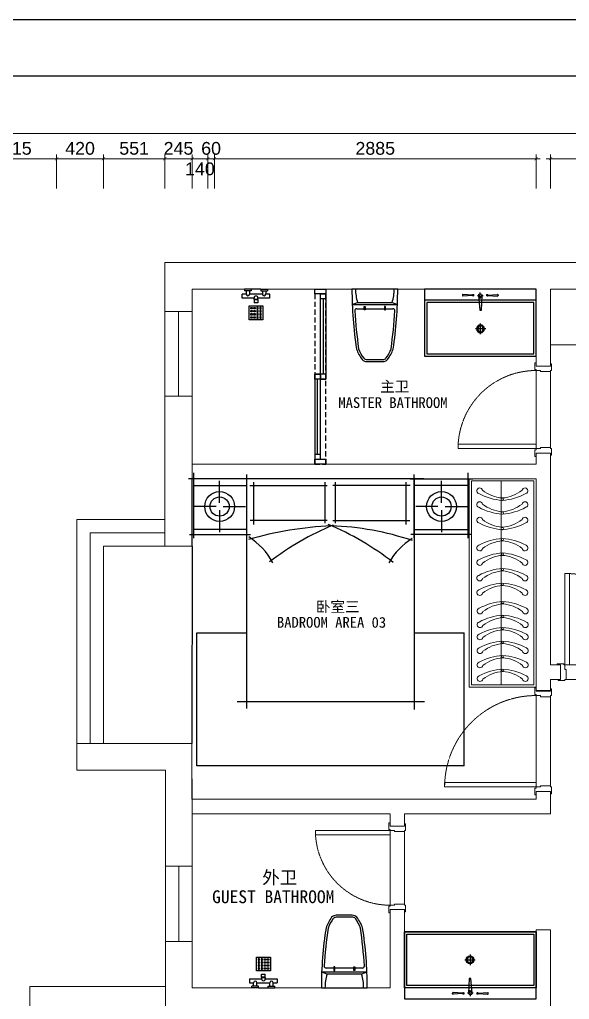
# Model space of a CAD drawing. Header units: millimetres. Extents: x 52288 to 100065, y -25566 to 18368.
# Drawn here: x 80555 to 85488, y 9581 to 18368 of the extents above; entities that cross this region are included whole.
import ezdxf
from ezdxf.enums import TextEntityAlignment as Align

# ---------------------------------------------------------------- set-up
doc = ezdxf.new("R2010")
doc.units = ezdxf.units.MM
doc.linetypes.add('DASH', pattern=[0.35, 0.25, -0.1])
doc.linetypes.add('DASHED', pattern=[0.75, 0.5, -0.25])
doc.layers.get('0').update_dxf_attribs({"color": 255})
for name, color, linetype in [('DOOR', 60, 'Continuous'), ('SH-尺寸标注', 32, 'Continuous'), ('T-26天花灯饰', 26, 'Continuous'), ('图框', 4, 'Continuous'), ('填充', 4, 'Continuous'), ('陈设', 31, 'Continuous')]:
    doc.layers.add(name, color=color, linetype=linetype)
for name, color, linetype, lineweight in [('DS-定制柜体', 4, 'Continuous', 13), ('QUOTE_DOOR', 2, 'Continuous', 13), ('QUOTE_TEXT', 4, 'Continuous', 13), ('QUOTE_WALL', 255, 'Continuous', 13), ('QUOTE_WINDOW', 60, 'Continuous', 13)]:
    doc.layers.add(name, color=color, linetype=linetype, lineweight=lineweight)
doc.styles.add('_HZTXT', font='gbenor.shx', dxfattribs={"bigfont": 'gbcbig.shx'})
doc.styles.get("Standard").update_dxf_attribs({"font": 'arial.ttf'})
doc.dimstyles.new('D_16_2.35', dxfattribs={"dimtxt": 114.285719, "dimasz": 28.57143, "dimexe": 38.09524, "dimexo": 0, "dimgap": 0, "dimtad": 1, "dimdec": 0, "dimzin": 1, "dimdsep": 46, "dimtxsty": 'Standard', "dimblk": 'ARCHTICK', "dimcen": 0.09, "dimdle": 38.09524, "dimclrd": 32, "dimclre": 32, "dimclrt": 2, "dimadec": 0, "dimazin": 0, "dimtfac": 1, "dimtdec": 4, "dimtix": 1, "dimtmove": 2, "dimatfit": 3, "dimfxl": 268.57143, "dimfxlon": 1, "dimtolj": 1, "dimtzin": 0, "dimlwd": 9, "dimlwe": 9, "dimarcsym": 0})

# ---------------------------------------------------------------- blocks, each defined once
blk = doc.blocks.new('_Frame1752725')
at = {"layer": '图框', "linetype": 'Continuous'}
for p, q in [((32201, 43368), (91601, 43368)), ((34582, 42177), (90410, 42177))]:
    blk.add_line(p, q, dxfattribs=at)
blk = doc.blocks.new('CUMSTOM_8671955a84c8e8689cca70b9fcce9c59_f6037849483646f6a934a71d3b36b2ef')
at = {"layer": 'DS-定制柜体', "color": 134, "linetype": 'Continuous'}
blk.add_line((-2262.3, 1754.9), (-2262.3, 1754.9), dxfattribs=at)
blk = doc.blocks.new('_ArchTick')
at = {"color": 0, "linetype": 'ByBlock', "const_width": 0.15}
blk.add_lwpolyline([(-0.5, -0.5), (0.5, 0.5)], dxfattribs=at)
blk = doc.blocks.new('*D46')
at = {"layer": 'Defpoints', "color": 0, "linetype": 'Continuous', "transparency": 16777216}
for p in [(91758.9, 17348.1), (80172.9, 17079.6), (91758.9, 17079.6)]:
    blk.add_point(p, dxfattribs=at)
at = {"layer": 'SH-尺寸标注', "color": 32, "linetype": 'Continuous', "lineweight": 9, "transparency": 16777216}
for p, q in [((80134.8, 17348.1), (91797, 17348.1)), ((80172.9, 17079.6), (80172.9, 17386.2)), ((91758.9, 17079.6), (91758.9, 17386.2))]:
    blk.add_line(p, q, dxfattribs=at)
at = {"layer": 'SH-尺寸标注', "color": 32, "linetype": 'Continuous', "lineweight": 9, "transparency": 16777216, "xscale": 28.57142986910685, "yscale": 28.57142986910685, "zscale": 28.57142986910685, "rotation": 180}
blk.add_blockref('_ArchTick', (80172.9, 17348.1), dxfattribs=at)
at = {"layer": 'SH-尺寸标注', "color": 32, "linetype": 'Continuous', "lineweight": 9, "transparency": 16777216, "xscale": 28.57142986910685, "yscale": 28.57142986910685, "zscale": 28.57142986910685}
blk.add_blockref('_ArchTick', (91758.9, 17348.1), dxfattribs=at)
at = {"layer": 'SH-尺寸标注', "color": 2, "linetype": 'Continuous', "transparency": 16777216, "insert": (85965.9, 17440.1), "char_height": 114.29, "attachment_point": 5}
blk.add_mtext('\\A1;11586', dxfattribs=at)
blk = doc.blocks.new('*D79')
at = {"layer": 'Defpoints', "color": 0, "linetype": 'Continuous', "transparency": 16777216}
for p in [(80887.9, 17121.1), (80172.9, 16852.5), (80887.9, 16852.5)]:
    blk.add_point(p, dxfattribs=at)
at = {"layer": 'SH-尺寸标注', "color": 32, "linetype": 'Continuous', "lineweight": 9, "transparency": 16777216}
for p, q in [((80172.9, 16852.5), (80172.9, 17159.2)), ((80887.9, 16852.5), (80887.9, 17159.2)), ((80134.8, 17121.1), (80926, 17121.1))]:
    blk.add_line(p, q, dxfattribs=at)
at = {"layer": 'SH-尺寸标注', "color": 32, "linetype": 'Continuous', "lineweight": 9, "transparency": 16777216, "xscale": 28.57142986910685, "yscale": 28.57142986910685, "zscale": 28.57142986910685, "rotation": 180}
blk.add_blockref('_ArchTick', (80172.9, 17121.1), dxfattribs=at)
at = {"layer": 'SH-尺寸标注', "color": 32, "linetype": 'Continuous', "lineweight": 9, "transparency": 16777216, "xscale": 28.57142986910685, "yscale": 28.57142986910685, "zscale": 28.57142986910685}
blk.add_blockref('_ArchTick', (80887.9, 17121.1), dxfattribs=at)
at = {"layer": 'SH-尺寸标注', "color": 2, "linetype": 'Continuous', "transparency": 16777216, "insert": (80530.4, 17213), "char_height": 114.29, "attachment_point": 5}
blk.add_mtext('\\A1;715', dxfattribs=at)
blk = doc.blocks.new('*D80')
at = {"layer": 'Defpoints', "color": 0, "linetype": 'Continuous', "transparency": 16777216}
for p in [(81307.9, 17121.1), (80887.9, 16852.5), (81307.9, 16852.5)]:
    blk.add_point(p, dxfattribs=at)
at = {"layer": 'SH-尺寸标注', "color": 32, "linetype": 'Continuous', "lineweight": 9, "transparency": 16777216}
for p, q in [((80887.9, 16852.5), (80887.9, 17159.2)), ((81307.9, 16852.5), (81307.9, 17159.2)), ((80849.8, 17121.1), (81346, 17121.1))]:
    blk.add_line(p, q, dxfattribs=at)
at = {"layer": 'SH-尺寸标注', "color": 32, "linetype": 'Continuous', "lineweight": 9, "transparency": 16777216, "xscale": 28.57142986910685, "yscale": 28.57142986910685, "zscale": 28.57142986910685, "rotation": 180}
blk.add_blockref('_ArchTick', (80887.9, 17121.1), dxfattribs=at)
at = {"layer": 'SH-尺寸标注', "color": 32, "linetype": 'Continuous', "lineweight": 9, "transparency": 16777216, "xscale": 28.57142986910685, "yscale": 28.57142986910685, "zscale": 28.57142986910685}
blk.add_blockref('_ArchTick', (81307.9, 17121.1), dxfattribs=at)
at = {"layer": 'SH-尺寸标注', "color": 2, "linetype": 'Continuous', "transparency": 16777216, "insert": (81097.9, 17213), "char_height": 114.29, "attachment_point": 5}
blk.add_mtext('\\A1;420', dxfattribs=at)
blk = doc.blocks.new('*D81')
at = {"layer": 'Defpoints', "color": 0, "linetype": 'Continuous', "transparency": 16777216}
for p in [(81858.4, 17121.1), (81307.9, 16852.5), (81858.4, 16852.5)]:
    blk.add_point(p, dxfattribs=at)
at = {"layer": 'SH-尺寸标注', "color": 32, "linetype": 'Continuous', "lineweight": 9, "transparency": 16777216}
for p, q in [((81307.9, 16852.5), (81307.9, 17159.2)), ((81858.4, 16852.5), (81858.4, 17159.2)), ((81269.8, 17121.1), (81896.5, 17121.1))]:
    blk.add_line(p, q, dxfattribs=at)
at = {"layer": 'SH-尺寸标注', "color": 32, "linetype": 'Continuous', "lineweight": 9, "transparency": 16777216, "xscale": 28.57142986910685, "yscale": 28.57142986910685, "zscale": 28.57142986910685, "rotation": 180}
blk.add_blockref('_ArchTick', (81307.9, 17121.1), dxfattribs=at)
at = {"layer": 'SH-尺寸标注', "color": 32, "linetype": 'Continuous', "lineweight": 9, "transparency": 16777216, "xscale": 28.57142986910685, "yscale": 28.57142986910685, "zscale": 28.57142986910685}
blk.add_blockref('_ArchTick', (81858.4, 17121.1), dxfattribs=at)
at = {"layer": 'SH-尺寸标注', "color": 2, "linetype": 'Continuous', "transparency": 16777216, "insert": (81583.1, 17213), "char_height": 114.29, "attachment_point": 5}
blk.add_mtext('\\A1;551', dxfattribs=at)
blk = doc.blocks.new('*D82')
at = {"layer": 'Defpoints', "color": 0, "linetype": 'Continuous', "transparency": 16777216}
for p in [(82102.9, 17121.1), (81858.4, 16852.5), (82102.9, 16852.5)]:
    blk.add_point(p, dxfattribs=at)
at = {"layer": 'SH-尺寸标注', "color": 32, "linetype": 'Continuous', "lineweight": 9, "transparency": 16777216}
for p, q in [((81858.4, 16852.5), (81858.4, 17159.2)), ((82102.9, 16852.5), (82102.9, 17159.2)), ((81820.3, 17121.1), (82141, 17121.1))]:
    blk.add_line(p, q, dxfattribs=at)
at = {"layer": 'SH-尺寸标注', "color": 32, "linetype": 'Continuous', "lineweight": 9, "transparency": 16777216, "xscale": 28.57142986910685, "yscale": 28.57142986910685, "zscale": 28.57142986910685, "rotation": 180}
blk.add_blockref('_ArchTick', (81858.4, 17121.1), dxfattribs=at)
at = {"layer": 'SH-尺寸标注', "color": 32, "linetype": 'Continuous', "lineweight": 9, "transparency": 16777216, "xscale": 28.57142986910685, "yscale": 28.57142986910685, "zscale": 28.57142986910685}
blk.add_blockref('_ArchTick', (82102.9, 17121.1), dxfattribs=at)
at = {"layer": 'SH-尺寸标注', "color": 2, "linetype": 'Continuous', "transparency": 16777216, "insert": (81980.7, 17213), "char_height": 114.29, "attachment_point": 5}
blk.add_mtext('\\A1;245', dxfattribs=at)
blk = doc.blocks.new('*D83')
at = {"layer": 'Defpoints', "color": 0, "linetype": 'Continuous', "transparency": 16777216}
for p in [(82243.4, 17121.1), (82102.9, 16852.5), (82243.4, 16852.5)]:
    blk.add_point(p, dxfattribs=at)
at = {"layer": 'SH-尺寸标注', "color": 32, "linetype": 'Continuous', "lineweight": 9, "transparency": 16777216}
for p, q in [((82102.9, 16852.5), (82102.9, 17159.2)), ((82243.4, 16852.5), (82243.4, 17159.2)), ((82064.8, 17121.1), (82281.5, 17121.1))]:
    blk.add_line(p, q, dxfattribs=at)
at = {"layer": 'SH-尺寸标注', "color": 32, "linetype": 'Continuous', "lineweight": 9, "transparency": 16777216, "xscale": 28.57142986910685, "yscale": 28.57142986910685, "zscale": 28.57142986910685, "rotation": 180}
blk.add_blockref('_ArchTick', (82102.9, 17121.1), dxfattribs=at)
at = {"layer": 'SH-尺寸标注', "color": 32, "linetype": 'Continuous', "lineweight": 9, "transparency": 16777216, "xscale": 28.57142986910685, "yscale": 28.57142986910685, "zscale": 28.57142986910685}
blk.add_blockref('_ArchTick', (82243.4, 17121.1), dxfattribs=at)
at = {"layer": 'SH-尺寸标注', "color": 2, "linetype": 'Continuous', "transparency": 16777216, "insert": (82173.2, 17029.1), "char_height": 114.29, "attachment_point": 5}
blk.add_mtext('\\A1;140', dxfattribs=at)
blk = doc.blocks.new('*D84')
at = {"layer": 'Defpoints', "color": 0, "linetype": 'Continuous', "transparency": 16777216}
for p in [(82303.4, 17121.1), (82243.4, 16852.5), (82303.4, 16852.5)]:
    blk.add_point(p, dxfattribs=at)
at = {"layer": 'SH-尺寸标注', "color": 32, "linetype": 'Continuous', "lineweight": 9, "transparency": 16777216}
for p, q in [((82243.4, 16852.5), (82243.4, 17159.2)), ((82303.4, 16852.5), (82303.4, 17159.2)), ((82205.3, 17121.1), (82341.5, 17121.1))]:
    blk.add_line(p, q, dxfattribs=at)
at = {"layer": 'SH-尺寸标注', "color": 32, "linetype": 'Continuous', "lineweight": 9, "transparency": 16777216, "xscale": 28.57142986910685, "yscale": 28.57142986910685, "zscale": 28.57142986910685, "rotation": 180}
blk.add_blockref('_ArchTick', (82243.4, 17121.1), dxfattribs=at)
at = {"layer": 'SH-尺寸标注', "color": 32, "linetype": 'Continuous', "lineweight": 9, "transparency": 16777216, "xscale": 28.57142986910685, "yscale": 28.57142986910685, "zscale": 28.57142986910685}
blk.add_blockref('_ArchTick', (82303.4, 17121.1), dxfattribs=at)
at = {"layer": 'SH-尺寸标注', "color": 2, "linetype": 'Continuous', "transparency": 16777216, "insert": (82273.4, 17213), "char_height": 114.29, "attachment_point": 5}
blk.add_mtext('\\A1;60', dxfattribs=at)
blk = doc.blocks.new('*D85')
at = {"layer": 'Defpoints', "color": 0, "linetype": 'Continuous', "transparency": 16777216}
for p in [(85188.6, 17121.1), (82303.4, 16852.5), (85188.6, 16852.5)]:
    blk.add_point(p, dxfattribs=at)
at = {"layer": 'SH-尺寸标注', "color": 32, "linetype": 'Continuous', "lineweight": 9, "transparency": 16777216}
for p, q in [((82303.4, 16852.5), (82303.4, 17159.2)), ((85188.6, 16852.5), (85188.6, 17159.2)), ((82265.3, 17121.1), (85226.7, 17121.1))]:
    blk.add_line(p, q, dxfattribs=at)
at = {"layer": 'SH-尺寸标注', "color": 32, "linetype": 'Continuous', "lineweight": 9, "transparency": 16777216, "xscale": 28.57142986910685, "yscale": 28.57142986910685, "zscale": 28.57142986910685, "rotation": 180}
blk.add_blockref('_ArchTick', (82303.4, 17121.1), dxfattribs=at)
at = {"layer": 'SH-尺寸标注', "color": 32, "linetype": 'Continuous', "lineweight": 9, "transparency": 16777216, "xscale": 28.57142986910685, "yscale": 28.57142986910685, "zscale": 28.57142986910685}
blk.add_blockref('_ArchTick', (85188.6, 17121.1), dxfattribs=at)
at = {"layer": 'SH-尺寸标注', "color": 2, "linetype": 'Continuous', "transparency": 16777216, "insert": (83746, 17213), "char_height": 114.29, "attachment_point": 5}
blk.add_mtext('\\A1;2885', dxfattribs=at)
blk = doc.blocks.new('*D86')
at = {"layer": 'Defpoints', "color": 0, "linetype": 'Continuous', "transparency": 16777216}
for p in [(90198.4, 17121.1), (85318.6, 16852.5), (90198.4, 16852.5)]:
    blk.add_point(p, dxfattribs=at)
at = {"layer": 'SH-尺寸标注', "color": 32, "linetype": 'Continuous', "lineweight": 9, "transparency": 16777216}
for p, q in [((85318.6, 16852.5), (85318.6, 17159.2)), ((90198.4, 16852.5), (90198.4, 17159.2)), ((85280.6, 17121.1), (90236.5, 17121.1))]:
    blk.add_line(p, q, dxfattribs=at)
at = {"layer": 'SH-尺寸标注', "color": 32, "linetype": 'Continuous', "lineweight": 9, "transparency": 16777216, "xscale": 28.57142986910685, "yscale": 28.57142986910685, "zscale": 28.57142986910685, "rotation": 180}
blk.add_blockref('_ArchTick', (85318.6, 17121.1), dxfattribs=at)
at = {"layer": 'SH-尺寸标注', "color": 32, "linetype": 'Continuous', "lineweight": 9, "transparency": 16777216, "xscale": 28.57142986910685, "yscale": 28.57142986910685, "zscale": 28.57142986910685}
blk.add_blockref('_ArchTick', (90198.4, 17121.1), dxfattribs=at)
at = {"layer": 'SH-尺寸标注', "color": 2, "linetype": 'Continuous', "transparency": 16777216, "insert": (87758.5, 17213), "char_height": 114.29, "attachment_point": 5}
blk.add_mtext('\\A1;4880', dxfattribs=at)
blk = doc.blocks.new('A$C550c4a50')
at = {"color": 4, "linetype": 'Continuous'}
for p, q in [((-3245, 2325.5), (-3245, 1739.9)), ((-2765, 1743.4), (-2765, 2309.4)), ((-1265, 1743.4), (-1265, 2309.4)), ((-785, 2325.5), (-785, 1739.9)), ((-2729.2, 2273.4), (-3291.1, 2273.4)), ((-3245, 2213.4), (-2765, 2213.4)), ((-3010.4, 2055.4), (-3010.4, 2254.5)), ((-1178.4, 2273.4), (-2862.1, 2273.4)), ((-2765, 213.3), (-2765, 2273.4)), ((-2740.2, 2210.8), (-2045.1, 2210.8)), ((-2702.3, 1861.9), (-2702.3, 2241.2)), ((-2067.2, 2241.2), (-2067.2, 1874.8)), ((-1300.5, 2210.8), (-1995.7, 2210.8)), ((-1973.6, 2241.2), (-1973.6, 1874.8)), ((-1338.4, 1861.9), (-1338.4, 2241.2)), ((-1300.7, 2273.4), (-738.9, 2273.4)), ((-1265, 2273.4), (-1265, 203.9)), ((-785, 2213.4), (-1265, 2213.4)), ((-1019.5, 2055.4), (-1019.5, 2254.5)), ((-3042.4, 2023.4), (-3241.6, 2023.4)), ((-2978.4, 2023.4), (-2779.2, 2023.4)), ((-1051.5, 2023.4), (-1250.7, 2023.4)), ((-987.5, 2023.4), (-788.3, 2023.4)), ((-3010.4, 1991.4), (-3010.4, 1792.2)), ((-1019.5, 1991.4), (-1019.5, 1792.2)), ((-2045.1, 1899.7), (-2736.5, 1899.7)), ((-1995.7, 1899.7), (-1304.2, 1899.7)), ((-3281, 1773.4), (-2734.5, 1773.4)), ((-2765, 1818.4), (-3245, 1818.4)), ((-749, 1773.4), (-1295.4, 1773.4)), ((-1265, 1818.4), (-785, 1818.4)), ((-3215, 891.3), (-2765, 891.3)), ((-3215, -300.4), (-3215, 891.3)), ((-1265, 890), (-815.2, 890)), ((-815.2, -301.6), (-815.2, 890)), ((-1171.5, 273.4), (-2852.7, 273.4)), ((-815.2, -301.6), (-3215, -300.4))]:
    blk.add_line(p, q, dxfattribs=at)
for centre, radius in [((-3010.4, 2023.4), 133.9), ((-3010.4, 2023.4), 86.2), ((-1019.5, 2023.4), 133.9), ((-1019.5, 2023.4), 86.2)]:
    blk.add_circle(centre, radius, dxfattribs=at)
for centre, radius, start, end in [((-1864.3, -1358.6), 3211.5, 92.5985, 106.02623), ((-1041.3, -439.6), 2485.7, 112.48962, 127.73321), ((-3037, -512.8), 2578.7, 52.12936, 67.16495), ((-2077.6, -609), 2459.5, 71.09747, 88.40853), ((-3109.1, 1197.6), 660.8, 29.1457, 57.00447), ((-973.2, 1228.2), 594.4, 121.34185, 150.66174)]:
    blk.add_arc(centre, radius, start, end, dxfattribs=at)
blk = doc.blocks.new('*U40')
at = {"color": 2, "linetype": 'ByBlock'}
for p, q in [((40, 65), (860, 65)), ((40, -65), (860, -65))]:
    blk.add_line(p, q, dxfattribs=at)
at = {"color": 2, "linetype": 'ByBlock', "lineweight": -2}
for points in [[(30, -65), (40, -65), (40, -25), (50, -25), (50, 65), (40, 65), (40, 75), (-20, 75), (-20, 65), (0, 65), (0, -65), (-30, -65), (-30, -75), (30, -75)], [(870, -65), (860, -65), (860, -25), (850, -25), (850, 65), (860, 65), (860, 75), (920, 75), (920, 65), (900, 65), (900, -65), (930, -65), (930, -75), (870, -75)]]:
    blk.add_lwpolyline(points, close=True, dxfattribs=at)
at = {"color": 2, "linetype": 'ByBlock'}
blk.add_lwpolyline([(40, -65), (40, -885), (80, -885), (80, -65)], close=True, dxfattribs=at)
at = {"color": 2, "linetype": 'DASH'}
blk.add_arc((40, -65), 820, 270, 0, dxfattribs=at)
at = {"color": 2, "linetype": 'ByBlock', "style": '_HZTXT', "flags": 8}
blk.add_attdef('门编号', text='', height=250, dxfattribs=at).set_placement((450, -88.7), align=Align.CENTER)
blk = doc.blocks.new('*U43')
at = {"color": 2, "linetype": 'ByBlock'}
for p, q in [((40, 65), (740, 65)), ((40, -65), (740, -65))]:
    blk.add_line(p, q, dxfattribs=at)
at = {"color": 2, "linetype": 'ByBlock', "lineweight": -2}
for points in [[(30, -65), (40, -65), (40, -25), (50, -25), (50, 65), (40, 65), (40, 75), (-20, 75), (-20, 65), (0, 65), (0, -65), (-30, -65), (-30, -75), (30, -75)], [(750, -65), (740, -65), (740, -25), (730, -25), (730, 65), (740, 65), (740, 75), (800, 75), (800, 65), (780, 65), (780, -65), (810, -65), (810, -75), (750, -75)]]:
    blk.add_lwpolyline(points, close=True, dxfattribs=at)
at = {"color": 2, "linetype": 'ByBlock'}
blk.add_lwpolyline([(40, -65), (40, -765), (80, -765), (80, -65)], close=True, dxfattribs=at)
at = {"color": 2, "linetype": 'DASH'}
blk.add_arc((40, -64.8), 700, 270, 0, dxfattribs=at)
at = {"color": 2, "linetype": 'ByBlock', "style": '_HZTXT', "flags": 8}
blk.add_attdef('门编号', text='', height=250, dxfattribs=at).set_placement((390, -88.7), align=Align.CENTER)
blk = doc.blocks.new('*U42')
at = {"color": 2, "linetype": 'ByBlock'}
for p, q in [((-40, 65), (-710, 65)), ((-40, -65), (-710, -65))]:
    blk.add_line(p, q, dxfattribs=at)
at = {"color": 2, "linetype": 'ByBlock', "lineweight": -2}
for points in [[(-720, -65), (-710, -65), (-710, -25), (-700, -25), (-700, 65), (-710, 65), (-710, 75), (-770, 75), (-770, 65), (-750, 65), (-750, -65), (-780, -65), (-780, -75), (-720, -75)], [(-30, -65), (-40, -65), (-40, -25), (-50, -25), (-50, 65), (-40, 65), (-40, 75), (20, 75), (20, 65), (0, 65), (0, -65), (30, -65), (30, -75), (-30, -75)]]:
    blk.add_lwpolyline(points, close=True, dxfattribs=at)
at = {"color": 2, "linetype": 'ByBlock'}
blk.add_lwpolyline([(-40, -65), (-40, -735), (-80, -735), (-80, -65)], close=True, dxfattribs=at)
at = {"color": 2, "linetype": 'DASH'}
blk.add_arc((-40, -64.8), 670, 180, 270, dxfattribs=at)
at = {"color": 2, "linetype": 'ByBlock', "style": '_HZTXT', "flags": 8}
blk.add_attdef('门编号', text='', height=250, dxfattribs=at).set_placement((-375, -88.7), align=Align.CENTER)
blk = doc.blocks.new('trjhyt')
at = {"color": 4}
for p, q in [((29136.8, 3068.4), (28994.7, 3068.4)), ((28912.4, 2540.2), (28864.5, 2558.4)), ((29270.2, 2558.4), (28864.5, 2558.4)), ((29270.2, 2558.4), (29222.4, 2540.2)), ((29222.4, 2540.2), (28912.4, 2540.2)), ((28862.5, 2419), (29272.3, 2419))]:
    blk.add_line(p, q, dxfattribs=at)
at = {"color": 8}
for p, q in [((29136.8, 3050.3), (28994.7, 3050.3)), ((29230, 2594.6), (28904.7, 2594.6))]:
    blk.add_line(p, q, dxfattribs=at)
at = {"color": 4}
for points in [[(29231.2, 2956.2, 0.079105), (29181, 3050.2)], [(29272.3, 2419, 0.041548), (29231.2, 2956.2)]]:
    blk.add_lwpolyline(points, format="xyb", dxfattribs=at)
for points in [[(28972.1, 2605.8), (28972.1, 2573.5), (28981.7, 2573.5), (28981.7, 2605.8)], [(29162.6, 2605.8), (29162.6, 2573.5), (29153.1, 2573.5), (29153.1, 2605.8)]]:
    blk.add_lwpolyline(points, close=True, dxfattribs=at)
for centre, radius, start, end in [((29223.9, 2845.5), 338.9, 142.85082, 160.94258), ((28992.9, 3017.2), 51.2, 85.02593, 139.90562), ((29141.8, 3017.2), 51.2, 40.09438, 94.97407), ((32109.9, 2440.8), 3247.5, 170.86833, 180.385), ((29273.7, 2424.3), 379.5, 162.21393, 180.78206), ((28861, 2424.3), 379.5, 359.21794, 17.78607)]:
    blk.add_arc(centre, radius, start, end, dxfattribs=at)
at = {"color": 8}
for centre, radius, start, end in [((29235, 2838.4), 333.9, 143.02991, 159.87319), ((28993, 3017.1), 33.2, 87.08092, 139.88648), ((29141, 3016.1), 34.4, 40.6496, 96.94136), ((28899.7, 2838.4), 333.9, 20.12681, 36.97009), ((33779.4, 2283.4), 4903.9, 172.1482, 176.13219), ((24355.4, 2283.4), 4903.9, 3.86781, 7.8518), ((28904.7, 2612.8), 18.1, 175.50266, 270), ((29230, 2612.8), 18.1, 270, 4.49734)]:
    blk.add_arc(centre, radius, start, end, dxfattribs=at)
blk = doc.blocks.new('rfhy')
at = {"color": 4}
blk.add_line((11125.3, 840.1), (11125.3, 925.1), dxfattribs=at)
at = {"layer": '填充', "color": 250}
for points in [[(10877.8, 930.1), (10877.8, 917.6), (10865.3, 917.6), (10865.3, 930.1)], [(10877.8, 902.6), (10877.8, 890.1), (10865.3, 890.1), (10865.3, 902.6)], [(10905.3, 930.1), (10905.3, 917.6), (10892.8, 917.6), (10892.8, 930.1)], [(10905.3, 902.6), (10905.3, 890.1), (10892.8, 890.1), (10892.8, 902.6)], [(10932.8, 930.1), (10932.8, 917.6), (10920.3, 917.6), (10920.3, 930.1)], [(10932.8, 902.6), (10932.8, 890.1), (10920.3, 890.1), (10920.3, 902.6)], [(10960.3, 930.1), (10960.3, 917.6), (10947.8, 917.6), (10947.8, 930.1)], [(10960.3, 902.6), (10960.3, 890.1), (10947.8, 890.1), (10947.8, 902.6)], [(10877.8, 862.6), (10877.8, 875.1), (10865.3, 875.1), (10865.3, 862.6)], [(10877.8, 835.1), (10877.8, 847.6), (10865.3, 847.6), (10865.3, 835.1)], [(10905.3, 862.6), (10905.3, 875.1), (10892.8, 875.1), (10892.8, 862.6)], [(10905.3, 835.1), (10905.3, 847.6), (10892.8, 847.6), (10892.8, 835.1)], [(10932.8, 862.6), (10932.8, 875.1), (10920.3, 875.1), (10920.3, 862.6)], [(10932.8, 835.1), (10932.8, 847.6), (10920.3, 847.6), (10920.3, 835.1)], [(10960.3, 862.6), (10960.3, 875.1), (10947.8, 875.1), (10947.8, 862.6)], [(10960.3, 835.1), (10960.3, 847.6), (10947.8, 847.6), (10947.8, 835.1)]]:
    blk.add_lwpolyline(points, close=True, dxfattribs=at)
at = {"layer": '陈设', "color": 4, "ltscale": 5}
for p, q in [((11045.3, 1007.6), (11080.3, 1007.6)), ((11045.3, 900.1), (11045.3, 1007.6)), ((11080.3, 970.1), (11080.3, 1007.6)), ((11110.3, 970.1), (11080.3, 970.1)), ((11110.3, 925.1), (11110.3, 985.1)), ((11125.3, 985.1), (11110.3, 985.1)), ((11125.3, 925.1), (11125.3, 985.1)), ((11002.8, 865.1), (11002.8, 900.1)), ((11027.8, 900.1), (11002.8, 900.1)), ((11027.8, 865.1), (11027.8, 900.1)), ((11032.8, 898.1), (11027.8, 898.1)), ((11032.8, 900.1), (11045.3, 900.1)), ((11032.8, 865.1), (11032.8, 900.1)), ((11080.3, 825.1), (11080.3, 940.1)), ((11110.3, 940.1), (11080.3, 940.1)), ((11125.3, 925.1), (11110.3, 925.1)), ((11027.8, 865.1), (11002.8, 865.1)), ((11032.8, 867.1), (11027.8, 867.1)), ((11032.8, 865.1), (11045.3, 865.1)), ((11045.3, 757.6), (11045.3, 865.1)), ((11110.3, 825.1), (11080.3, 825.1)), ((11080.3, 757.6), (11080.3, 795.1)), ((11110.3, 795.1), (11080.3, 795.1)), ((11110.3, 840.1), (11110.3, 780.1)), ((11125.3, 840.1), (11110.3, 840.1)), ((11125.3, 840.1), (11125.3, 780.1)), ((11045.3, 757.6), (11080.3, 757.6)), ((11125.3, 780.1), (11110.3, 780.1))]:
    blk.add_line(p, q, dxfattribs=at)
blk.add_lwpolyline([(10975.3, 945.1), (10975.3, 820.1), (10850.3, 820.1), (10850.3, 945.1)], close=True, dxfattribs=at)
for centre, radius, start, end in [((11080.3, 955.1), 15, 90, 270), ((11045.3, 882.6), 17.5, 270, 90), ((11080.3, 810.1), 15, 90, 270)]:
    blk.add_arc(centre, radius, start, end, dxfattribs=at)
blk = doc.blocks.new('fedwf')
at = {"color": 4, "linetype": 'Continuous'}
for p, q in [((10839.2, 1291.5), (10839.2, 1286.6)), ((10926.7, 1290.5), (10844.4, 1296.5)), ((10926.7, 1287.5), (10844.4, 1281.6)), ((10974.2, 1285.6), (10996, 1285.6)), ((10982.8, 1285.6), (10994.2, 1154.5)), ((11000, 1289.6), (11000, 1312.6)), ((11000, 1281.5), (11000, 1258.6)), ((11004, 1285.6), (11026.2, 1285.6)), ((11010.2, 1154.5), (11017.1, 1285.6)), ((11071.4, 1290.5), (11153.7, 1296.5)), ((11071.4, 1287.5), (11153.7, 1281.6)), ((11158.9, 1291.5), (11158.9, 1286.6)), ((10994.2, 1154.5), (11010.2, 1154.5))]:
    blk.add_line(p, q, dxfattribs=at)
at = {"color": 4, "linetype": 'Continuous', "const_width": 12}
for points in [[(10935.7, 1295, -1), (10935.7, 1283, -1)], [(11062.4, 1295, 1), (11062.4, 1283, 1)]]:
    blk.add_lwpolyline(points, format="xyb", close=True, dxfattribs=at)
at = {"color": 4, "linetype": 'Continuous', "ltscale": 1000, "const_width": 0.448}
blk.add_lwpolyline([(11000, 1285.8, 1), (11000, 1285.4, 1)], format="xyb", close=True, dxfattribs=at)
at = {"color": 4, "linetype": 'Continuous'}
blk.add_circle((10999.7, 1285.8), 16.3, dxfattribs=at)
for centre, start, end in [((10844.2, 1291.5), 88.28891, 180), ((10844.2, 1286.6), 180, 271.71109), ((11153.9, 1291.5), 0, 91.71109), ((11153.9, 1286.6), 268.28891, 0)]:
    blk.add_arc(centre, 5, start, end, dxfattribs=at)
blk = doc.blocks.new('A$C4E291DA3')
at = {"color": 250}
for p, q in [((2.4, 4.8), (2.4, 0)), ((4.8, 2.4), (0, 2.4))]:
    blk.add_line(p, q, dxfattribs=at)
at = {"color": 4}
blk.add_ellipse((2.4, 2.4), major_axis=(1.27, 1.27), ratio=1, start_param=5.497787, end_param=11.780972, dxfattribs=at)
at = {"color": 8}
blk.add_ellipse((2.4, 2.4), major_axis=(0.955, 0.955), ratio=1, start_param=5.497787, end_param=11.780972, dxfattribs=at)
blk = doc.blocks.new('A$C0553bd16')
at = {"layer": 'T-26天花灯饰', "color": 26, "ltscale": 0.018182, "xscale": -19.44444417795166, "yscale": 19.44444417795166, "zscale": 19.44444417794925, "rotation": 180}
blk.add_blockref('A$C4E291DA3', (33.6, 139.3), dxfattribs=at)
blk = doc.blocks.new('A$C3002d8e3')
at = {"layer": 'DOOR'}
for p, q in [((-586.2, 513.4), (188.8, 513.4)), ((1013.8, 463.4), (238.8, 463.4))]:
    blk.add_line(p, q, dxfattribs=at)
for points in [[(-686.2, 538.4), (-636.2, 538.4), (-636.2, 438.4), (-686.2, 438.4)], [(-636.2, 538.4), (-586.2, 538.4), (-586.2, 488.4), (-636.2, 488.4)], [(238.8, 488.4), (-636.2, 488.4), (-636.2, 538.4), (238.8, 538.4)], [(238.8, 538.4), (188.8, 538.4), (188.8, 488.4), (238.8, 488.4)], [(1063.8, 538.4), (1113.8, 538.4), (1113.8, 438.4), (1063.8, 438.4)], [(188.8, 488.4), (238.8, 488.4), (238.8, 438.4), (188.8, 438.4)], [(188.8, 438.4), (1063.8, 438.4), (1063.8, 488.4), (188.8, 488.4)], [(1063.8, 488.4), (1013.8, 488.4), (1013.8, 438.4), (1063.8, 438.4)]]:
    blk.add_lwpolyline(points, close=True, dxfattribs=at)
at = {"layer": 'DOOR', "color": 35, "linetype": 'DASHED', "ltscale": 100}
blk.add_lwpolyline([(1113.8, 438.4), (1113.8, 538.4), (-636.2, 538.4), (-636.2, 438.4)], close=True, dxfattribs=at)
blk = doc.blocks.new('A$C79213D79')
at = {"color": 8}
blk.add_circle((9.8, 228.3), 9.16, dxfattribs=at)
at = {"color": 250}
for centre, radius, start, end in [((517.9, 194.4), 519, 151.69218, 176.20488), ((85.2, 431.7), 25.8, 282.23987, 159.85311), ((349.1, 203.4), 328.7, 141.85565, 175.57612), ((517.9, 262.6), 519, 183.79512, 208.30782), ((349.1, 253.6), 328.7, 184.42388, 218.14436), ((85.2, 25.4), 25.8, 200.14689, 77.76013)]:
    blk.add_arc(centre, radius, start, end, dxfattribs=at)

msp = doc.modelspace()

# ---------------------------------------------------------------- linework, layer by layer
at = {"color": 255}
msp.add_line((82103.4, 13646.3), (82101.6, 11876.3), dxfattribs=at)
at = {"color": 4}
for points in [[(85188.6, 15951.3), (84188.6, 15951.3), (84188.6, 15351.3), (85188.6, 15351.3)], [(84188.6, 15351.3), (85188.6, 15351.3), (85188.6, 15851.3), (84188.6, 15851.3)], [(84008.9, 9586.3), (85188.9, 9586.3), (85188.9, 10186.3), (84008.9, 10186.3)], [(84008.9, 10186.3), (85188.9, 10186.3), (85188.9, 9686.3), (84008.9, 9686.3)]]:
    msp.add_lwpolyline(points, close=True, dxfattribs=at)
at = {"color": 8}
for points in [[(84208.6, 15371.3), (85168.6, 15371.3), (85168.6, 15831.3), (84208.6, 15831.3)], [(84028.9, 10166.3), (85168.9, 10166.3), (85168.9, 9706.3), (84028.9, 9706.3)]]:
    msp.add_lwpolyline(points, close=True, dxfattribs=at)
at = {"layer": 'DS-定制柜体', "color": 8}
msp.add_line((84874.6, 12399.6), (84874.6, 14231.3), dxfattribs=at)
at = {"layer": 'DS-定制柜体', "color": 4}
for points in [[(85318.6, 15451.3), (85318.6, 15951.3), (86518.6, 15951.3), (86518.6, 15451.3)], [(85188.6, 14251.3), (84588.6, 14251.3), (84588.6, 12381.3), (85188.6, 12381.3)]]:
    msp.add_lwpolyline(points, close=True, dxfattribs=at)
at = {"layer": 'DS-定制柜体', "color": 8}
msp.add_lwpolyline([(85168.6, 14231.3), (84608.6, 14231.3), (84608.6, 12401.3), (85168.6, 12401.3)], close=True, dxfattribs=at)
at = {"layer": 'QUOTE_WALL', "color": 255, "linetype": 'Continuous'}
for p, q in [((81858.4, 16191.3), (81858.4, 15951.3)), ((90443.4, 16191.3), (81858.4, 16191.3)), ((81858.4, 15951.3), (81858.4, 15672.3)), ((82103.4, 15951.3), (82243.4, 15951.3)), ((82103.4, 15811.3), (82103.4, 15951.3)), ((82303.4, 15951.3), (85188.6, 15951.3)), ((85188.6, 15951.3), (85188.6, 15261.3)), ((85318.6, 15951.3), (90198.4, 15951.3)), ((85318.6, 15261.3), (85318.6, 15951.3)), ((85318.6, 15951.3), (85318.6, 15951.3)), ((82103.4, 15672.3), (82103.4, 15751.3)), ((81858.4, 15672.3), (81858.4, 14992.3)), ((82103.4, 14992.3), (82103.4, 15672.3)), ((85188.6, 15261.3), (85318.6, 15261.3)), ((81858.4, 14992.3), (81858.4, 13886.3)), ((82103.4, 14992.3), (81858.4, 14992.3)), ((82103.4, 13646.3), (82103.4, 14992.3)), ((85188.6, 14481.3), (85188.6, 14381.3)), ((85318.6, 14481.3), (85188.6, 14481.3)), ((85318.6, 12581.3), (85318.6, 14481.3)), ((85188.6, 14381.3), (82103.4, 14381.3)), ((82101.6, 14251.2), (82101.6, 13646.3)), ((85188.6, 14251.3), (85188.6, 12351.3)), ((81067.9, 13886.3), (81067.9, 11876.3)), ((81857.4, 13886.3), (81067.9, 13886.3)), ((81857.4, 13886.3), (81857.4, 13646.3)), ((81858.4, 13886.3), (81857.4, 13886.3)), ((81307.9, 13646.3), (81307.9, 11876.3)), ((81857.4, 13646.3), (81858.4, 13646.3)), ((81858.4, 13646.3), (82101.7, 13646.3)), ((85407.6, 12581.3), (85318.6, 12581.3)), ((85407.6, 12451.3), (85407.6, 12581.3)), ((85318.6, 12451.3), (85407.6, 12451.3)), ((85318.6, 12351.3), (85318.6, 12451.3)), ((81067.9, 11876.3), (81067.9, 11636.3)), ((81307.9, 11876.3), (81067.9, 11876.3)), ((81862.9, 11876.3), (81307.9, 11876.3)), ((82101.7, 11876.3), (81862.9, 11876.3)), ((81982.9, 11876.3), (81982.9, 11876.3)), ((82101.6, 11876.3), (82101.6, 11376.2)), ((81067.9, 11636.3), (81307.9, 11636.3)), ((81307.9, 11636.3), (81862.9, 11636.3)), ((81862.9, 11636.3), (81862.9, 10776.3)), ((85188.6, 11446.3), (85188.6, 11376.3)), ((85318.6, 11446.3), (85188.6, 11446.3)), ((85318.6, 11246.3), (85318.6, 11446.3)), ((82101.6, 11376.2), (82103.6, 11376.2)), ((82103.6, 11376.3), (82103.6, 11376.2)), ((82103.6, 11376.2), (85188.6, 11376.2)), ((82105.6, 11376.2), (85188.6, 11376.2)), ((85188.6, 11376.3), (85188.6, 11376.3)), ((85188.6, 11376.2), (85188.6, 11376.3)), ((82102.9, 10776.3), (82102.9, 11246.3)), ((82102.9, 11246.3), (83878.9, 11246.3)), ((83878.9, 11246.3), (83878.9, 11136.3)), ((84008.9, 11246.3), (85188.6, 11246.3)), ((84008.9, 11136.3), (84008.9, 11246.3)), ((85188.6, 11246.3), (85318.6, 11246.3)), ((83878.9, 11136.3), (84008.9, 11136.3)), ((81862.9, 10776.3), (82102.9, 10776.3)), ((81862.9, 10776.3), (81862.9, 9696.3)), ((82102.9, 10101.3), (82102.9, 10776.3)), ((83878.9, 10386.3), (83878.9, 9686.3)), ((84008.9, 10386.3), (83878.9, 10386.3)), ((84008.9, 9686.3), (84008.9, 10386.3)), ((85188.9, 10206.3), (85188.9, 9586.3)), ((85318.9, 10206.3), (85188.9, 10206.3)), ((85318.9, 9456.3), (85318.9, 10206.3)), ((82102.9, 10101.3), (81862.9, 10101.3)), ((82102.9, 9886.3), (82102.9, 10101.3)), ((82102.9, 9686.3), (82102.9, 9826.3)), ((80647.9, 9696.3), (80647.9, 6425.8)), ((80887.9, 9696.3), (80647.9, 9696.3)), ((81862.9, 9696.3), (80887.9, 9696.3)), ((82243.4, 9686.3), (82102.9, 9686.3)), ((83878.9, 9686.3), (82303.4, 9686.3)), ((84008.9, 9586.3), (84008.9, 9686.3)), ((85188.9, 9586.3), (84008.9, 9586.3))]:
    msp.add_line(p, q, dxfattribs=at)
at = {"layer": 'QUOTE_WALL'}
for p, q in [((82243.4, 15951.3), (82303.4, 15951.3)), ((82103.4, 15751.3), (82103.4, 15811.3)), ((82101.6, 14251.2), (85188.6, 14251.3)), ((82102.9, 9886.3), (82102.9, 9826.3)), ((82243.4, 9686.3), (82303.4, 9686.3))]:
    msp.add_line(p, q, dxfattribs=at)
at = {"layer": 'QUOTE_WALL', "color": 255}
for p, q in [((81858.4, 13646.3), (81307.9, 13646.3)), ((85188.6, 12351.3), (85318.6, 12351.3)), ((82101.7, 11876.3), (82102.9, 11246.3))]:
    msp.add_line(p, q, dxfattribs=at)
at = {"layer": 'QUOTE_WINDOW', "color": 60}
for p, q in [((81980.9, 15751.3), (81980.9, 14992.3)), ((81187.9, 11876.3), (81187.9, 13766.3)), ((81857.9, 13766.3), (81187.9, 13766.3)), ((81982.9, 10776.3), (81982.9, 10101.3))]:
    msp.add_line(p, q, dxfattribs=at)
for points in [[(81858.4, 14992.3), (82103.4, 14992.3), (82103.4, 15751.3), (81858.4, 15751.3)], [(81862.9, 10776.3), (82102.9, 10776.3), (82102.9, 10101.3), (81862.9, 10101.3)]]:
    msp.add_lwpolyline(points, close=True, dxfattribs=at)
for points in [[(81307.9, 11876.3), (81307.9, 13646.3), (81857.4, 13646.3), (81858.4, 13886.3), (81067.9, 13886.3), (81067.9, 11876.3), (81307.9, 11876.3)], [(81862.9, 9696.3), (81862.9, 9456.3), (80887.9, 9456.3), (80887.9, 6425.8), (80647.9, 6425.8), (80647.9, 9696.3), (81862.9, 9696.3)]]:
    msp.add_lwpolyline(points, dxfattribs=at)

# ---------------------------------------------------------------- block references
at = {"color": 4}
for name, p, rotation in [('rfhy', (83558.7, 4826.1), 90), ('rfhy', (81859.8, 20811.6), 270), ('A$C0553bd16', (84676.9, 10028.9), 180)]:
    msp.add_blockref(name, p, dxfattribs=dict(at, rotation=rotation))
at = {"color": 4, "xscale": 0.8722222222222221, "rotation": 270}
msp.add_blockref('A$C3002d8e3', (82765, 15352.8), dxfattribs=at)
at = {"color": 42, "rotation": 180}
for name, p in [('trjhyt', (112809.7, 18370.3)), ('fedwf', (95598.9, 10923.7))]:
    msp.add_blockref(name, p, dxfattribs=at)
at = {"color": 42}
for name, p in [('fedwf', (73688.6, 14607.8)), ('trjhyt', (54400.9, 7267.3))]:
    msp.add_blockref(name, p, dxfattribs=at)
at = {"color": 4}
msp.add_blockref('A$C0553bd16', (84610.6, 15502.6), dxfattribs=at)
msp.add_blockref('A$C550c4a50', (85360.3, 11977.9))
at = {"layer": 'DS-定制柜体', "color": 8, "rotation": 90.00001006519084}
for p in [(85114.4, 14056.7), (85114.4, 13933.5), (85114.4, 13793.8)]:
    msp.add_blockref('A$C79213D79', p, dxfattribs=at)
at = {"layer": 'DS-定制柜体', "color": 8, "xscale": -1, "rotation": 90.00001006519084}
for p in [(85115.7, 13715.2, 3333.3), (85115.7, 13585.1, 3333.3), (85115.7, 13445.4, 3333.3), (85115.7, 13315.3, 3333.3), (85118.1, 13149.6, 3333.3), (85118.1, 13026.5, 3333.3), (85118.1, 12917.2, 3333.3), (85118.1, 12794, 3333.3), (85118.1, 12666.1, 3333.3), (85118.1, 12543.9, 3333.3)]:
    msp.add_blockref('A$C79213D79', p, dxfattribs=at)
at = {"layer": 'QUOTE_DOOR', "color": 2, "xscale": -1}
for name, p, rotation in [('*U43', (85253.6, 14481.3), 270), ('*U40', (85407.6, 12516.3), 180), ('*U40', (85253.6, 11446.3), 270), ('*U42', (83943.9, 11136.3), 270)]:
    msp.add_blockref(name, p, dxfattribs=dict(at, rotation=rotation))
at = {"layer": 'QUOTE_WALL', "color": 7}
msp.add_blockref('CUMSTOM_8671955a84c8e8689cca70b9fcce9c59_f6037849483646f6a934a71d3b36b2ef', (85965.9, 9621.3), dxfattribs=at)
at = {"layer": '图框', "color": 7, "xscale": 0.4242424368858339, "yscale": 0.4242424368858339}
msp.add_blockref('_Frame1752725', (61204, -30.1), dxfattribs=at)

# ---------------------------------------------------------------- texts
at = {"layer": 'QUOTE_TEXT', "color": 4, "attachment_point": 1}
for s, width, gutter_width, insert, char_height in [('{\\fSimSun|b0|i0|c134|p2;主卫}', 932.067, 15, (83789.9, 15125.8), 96), ('{\\fSimSun|b0|i0|c134|p2;MASTER BATHROOM}', 1666.794, 15, (83415.1, 14981.2), 96), ('{\\fSimSun|b0|i0|c134|p2;卧室三}', 932.067, 15, (83213, 13151), 96), ('{\\fSimSun|b0|i0|c134|p2;BADROOM AREA 03}', 1666.794, 15, (82864.2, 13010.9), 96), ('{\\fSimSun|b0|i0|c134|p2;外卫}', 1118.481, 18, (82732, 10733), 115.2), ('{\\fSimSun|b0|i0|c134|p2;GUEST BATHROOM}', 2000.153, 18, (82282.3, 10559.6), 115.2)]:
    msp.add_mtext_dynamic_manual_height_columns(s, width=width, gutter_width=gutter_width, heights=[0], dxfattribs=dict(at, insert=insert, char_height=char_height))

# ---------------------------------------------------------------- dimensions: what is measured, and where the dimension line sits
at = {"layer": 'SH-尺寸标注', "color": 32, "linetype": 'Continuous'}
for base, p1, p2, picture, middle in [((91758.9, 17348.1), (80172.9, 17079.6), (91758.9, 17079.6), '*D46', (85965.9, 17440.1)), ((80887.9, 17121.1), (80172.9, 16852.5), (80887.9, 16852.5), '*D79', (80530.4, 17213)), ((81307.9, 17121.1), (80887.9, 16852.5), (81307.9, 16852.5), '*D80', (81097.9, 17213)), ((82243.3981, 17121.0618), (82102.9034, 16852.4904), (82243.3981, 16852.4904), '*D83', (82173.1508, 17029.0933))]:
    dim = msp.add_linear_dim(base=base, p1=p1, p2=p2, dimstyle='D_16_2.35', override={"dimscale": 1, "dimclrt": 2}, dxfattribs=at)
    dim.commit()
    dim.dimension.update_dxf_attribs({"geometry": picture, "text_midpoint": middle, "dimtype": 160})
for base, p1, p2, picture, middle in [((81858.3984287, 17121.0618401), (81307.8984287, 16852.4904102), (81858.3984287, 16852.4904102), '*D81', (81583.1484287, 17213.0303459)), ((82102.9034, 17121.0618), (81858.3984, 16852.4904), (82102.9034, 16852.4904), '*D82', (81980.6509, 17213.0303)), ((82303.4, 17121.1), (82243.4, 16852.5), (82303.4, 16852.5), '*D84', (82273.4, 17213)), ((85188.6, 17121.1), (82303.4, 16852.5), (85188.6, 16852.5), '*D85', (83746, 17213)), ((90198.4, 17121.1), (85318.6, 16852.5), (90198.4, 16852.5), '*D86', (87758.5, 17213))]:
    dim = msp.add_linear_dim(base=base, p1=p1, p2=p2, angle=0, dimstyle='D_16_2.35', override={"dimscale": 1, "dimclrt": 2}, dxfattribs=at)
    dim.commit()
    dim.dimension.update_dxf_attribs({"geometry": picture, "text_midpoint": middle, "dimtype": 161})

doc.saveas('drawing.dxf')
